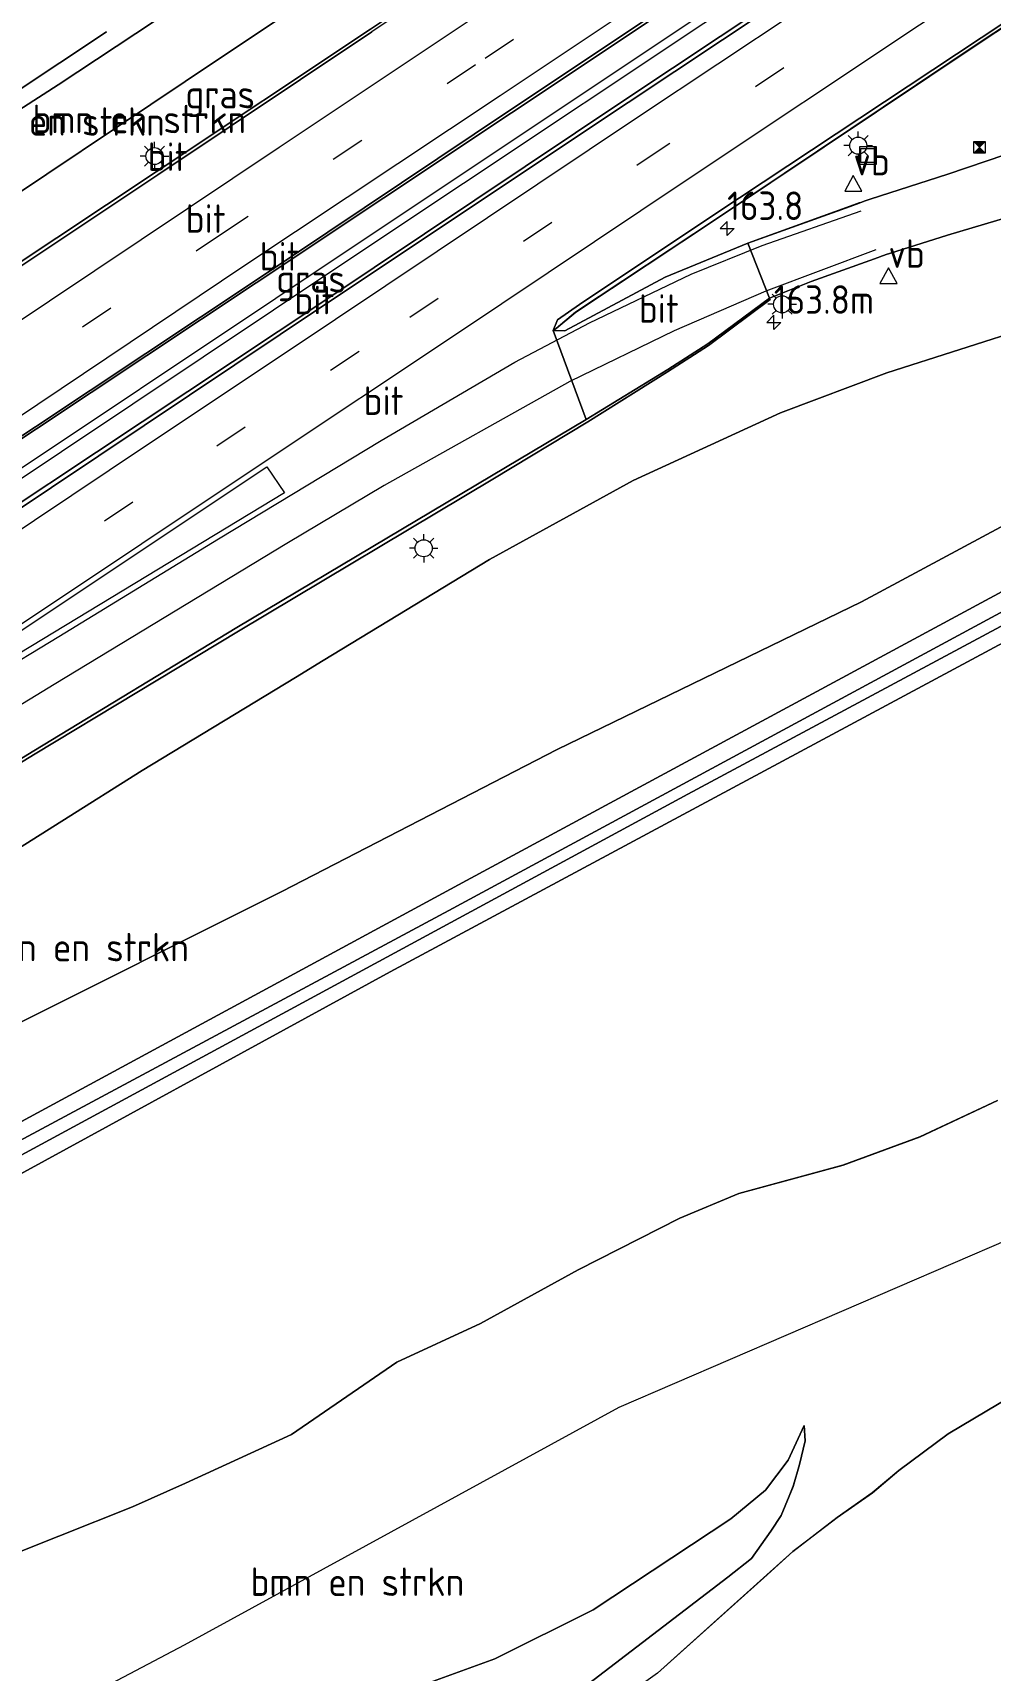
# Model space of a CAD drawing. Extents: x 253736 to 255979, y 477184 to 479215.
# Drawn here: x 254714.4 to 254798.5, y 477826.7 to 477970.5 of the extents above; entities that cross this region are included whole.
import ezdxf
from ezdxf.enums import TextEntityAlignment as Align

# ---------------------------------------------------------------- set-up
doc = ezdxf.new("R2010")
doc.units = 0
doc.linetypes.add('39strp', pattern=[12, 3, -9])
for name, color, linetype, lineweight in [('af-bs-rasterhekwerk', 8, 'hekwerk', 18), ('as-bs-kilometr', 8, 'Continuous', 18), ('bp-b5-bomenstruiken', 8, 'Continuous', 18), ('bp-b5-grasland', 8, 'Continuous', 18), ('gr-bs-geleiderail', 8, 'geleiderail', 18), ('gw-bs-insteekwatergang', 8, 'Continuous', 18), ('gw-bs-kruinlijn', 8, 'Continuous', 18), ('gw-bs-teenlijn', 8, 'Continuous', 18), ('mk-b5-vlakmark', 8, 'Continuous', 18), ('mk-bs-39streep 0.15', 8, '39strp', 18), ('mk-bs-streep 0.15', 8, 'Continuous', 18), ('og-b5-water', 8, 'Continuous', 18), ('og-bs-hoogtelijn', 8, 'Continuous', 18), ('og-bs-inrichtingselement', 8, 'Continuous', 18), ('og-bs-terreinafscheiding', 8, 'Continuous', 18), ('vh-b5-verh_soort', 8, 'Continuous', 18), ('wh-bs-waterlijn', 8, 'Continuous', 18), ('wm-bs-lichtmast', 8, 'Continuous', 18), ('wm-bs-verkeersbord', 8, 'Continuous', 18)]:
    doc.layers.add(name, color=color, linetype=linetype, lineweight=lineweight)
doc.styles.add('rtw_iso', font='isocp.shx')
doc.linetypes.add('geleiderail', pattern='A,2,-1,[175,RTW.shx,S=0.5,R=0,X=0,Y=0],-1', length=4)
doc.linetypes.add('hekwerk', pattern='A,7,-1.5,[1,RTW.shx,S=0.75,R=0,X=0,Y=0],-1.5', length=10)

# ---------------------------------------------------------------- blocks, each defined once
blk = doc.blocks.new('camera')
h = blk.add_hatch(color=256)
h.paths.add_polyline_path([(0.5, 0.5), (-0.5, 0.5), (0, 0)])
h.paths.add_polyline_path([(0, 0), (-0.5, -0.5), (0.5, -0.5)])
for p, q in [((-0.5, 0.5), (0.5, -0.5)), ((0.5, 0.5), (-0.5, -0.5))]:
    blk.add_line(p, q)
blk.add_lwpolyline([(-0.5, 0.5), (0.5, 0.5), (0.5, -0.5), (-0.5, -0.5)], close=True)
blk = doc.blocks.new('verkeersbord')
for p, q in [((0, 0.75), (-0.75, -0.625)), ((0.75, -0.625), (0, 0.75)), ((-0.75, -0.625), (0.75, -0.625))]:
    blk.add_line(p, q)
blk = doc.blocks.new('dtbattr')
at = {"style": 'rtw_iso'}
blk.add_attdef('TAG', (0.59, 0.87), '', height=2.5, dxfattribs=at)
blk = doc.blocks.new('put')
for p, q in [((0.75, 0.75), (-0.75, 0.75)), ((-0.75, 0.75), (-0.75, -0.75)), ((0.75, -0.75), (0.75, 0.75)), ((-0.75, -0.75), (0.75, -0.75))]:
    blk.add_line(p, q)
blk.add_lwpolyline([(-0.625, 0.625), (0.625, 0.625), (0.625, -0.625), (-0.625, -0.625)], close=True)
blk = doc.blocks.new('RW1 Buren totaal_ACAD_1_FMEBLOCK73')
at = {"layer": 'bp-b5-bomenstruiken'}
for points in [[(26.75, -5.93, 41.27), (36.37, 2.71, 42.82), (38.64, 4.76, 43.63), (39.94, 5.76, 43.77), (42.52, 7.76, 44.29), (45.62, 9.93, 44.93), (47.94, 11.87, 45.23), (52.27, 15.09, 45.83), (59.99, 19.7, 46.08)], [(56.61, 44.39, 46.26), (49.8, 41.2, 46.08), (43.04, 38.7, 45.62), (33.89, 36.21, 45.46), (28.71, 34.04, 45.46), (19.79, 29.52, 44.82), (11.23, 24.8, 44.67), (3.87, 21.39, 44.67), (-5.36, 15.04, 44.91), (-14.69, 10.76, 44.99), (-19.33, 8.68, 44.79), (-32.3, 3.53, 44.23), (-39.08, 0.53, 43.79), (-43.09, -1.92, 43.5), (-48.52, -4.88, 41.69), (-54.55, -7.53, 41.1)], [(4.44, -7.59, 44.91), (12.47, -4.66, 45.1), (21.11, -0.36, 45.3), (33.19, 7.64, 45.24), (36.25, 10.16, 45.16), (38.23, 12.8, 45.13), (39.64, 15.85, 45.14), (39.73, 14.5, 44.96), (39.22, 12.41, 44.75), (38.65, 10.48, 44.36), (37.61, 7.92, 43.88), (36.7, 6.56, 43.63), (35.01, 4.15, 43.04), (32.95, 2.52, 42.45), (12.21, -13.35, 39.4)], [(-109.84, -7.5, 23.74), (-106.64, -4.6, 23.69), (-72.3, 14.34, 23.52), (3.3, 55.69, 23.45), (60.29, 86.32, 23.25)]]:
    blk.add_polyline3d(points, dxfattribs=at)
blk = doc.blocks.new('dtbattr-r')
at = {"style": 'rtw_iso'}
blk.add_attdef('TAG', text='', height=2.5, dxfattribs=at).set_placement((0, 0), align=Align.MIDDLE_CENTER)
blk = doc.blocks.new('RW1 Buren totaal_ACAD_1_FMEBLOCK85')
at = {"layer": 'bp-b5-grasland'}
for points in [[(68.41, 42.64, 23.9), (70.11, 40.15, 24.29), (49.96, 26.55, 24.31), (48.93, 25.79, 24.33), (48.1, 25, 24.33), (43.46, 20.61, 24.32), (22.61, -0.41, 24.1), (19.68, -3.24, 24.08), (18.08, -4.76, 24.08), (17.1, -5.62, 24.07), (15.92, -6.74, 24.07), (15.02, -7.41, 24.07), (13.95, -8.21, 24.06), (12.74, -9.11, 24.06), (10.45, -10.72, 23.97), (8.88, -11.73, 23.94), (7.82, -12.48, 23.93), (7.34, -12.73, 23.92), (-1.29, -17.69, 23.91), (-12.99, -23.71, 23.96), (-21.99, -27.29, 24.01), (-35.44, -31.88, 23.97), (-42.27, -34.07, 23.98), (-42.54, -34.16, 23.99), (-42.71, -34.21, 23.99), (-43.09, -34.35, 24), (-43.23, -34.4, 23.99), (-44.02, -34.69, 23.98), (-53.02, -37.94, 23.94), (-60.26, -40.93, 24), (-69.07, -45.64, 24.07), (-70.11, -45.6, 24.08), (-69.83, -45.42, 24.03), (-68.12, -43.99, 24.02), (-55.67, -35.74, 24.04), (-32.34, -20.11, 24.06), (-13.61, -7.76, 24.11), (6.65, 5.88, 24.14), (26.74, 19.24, 24.16), (49.57, 34.39, 24.18), (66.36, 45.64, 24.24)], [(61.24, 39.18, 23.92), (60.22, 40.95, 23.92), (58.49, 39.86, 23.92), (59.57, 38.17, 23.92)], [(44.74, 28.09, 23.88), (43.46, 29.86, 23.88), (41.69, 28.65, 23.88), (42.94, 26.89, 23.88)], [(29.57, 14.38, 23.85), (28.45, 16.01, 23.85), (26.79, 14.9, 23.85), (28.02, 13.18, 23.85)], [(12.98, 3.26, 23.84), (11.87, 4.96, 23.84), (10.06, 3.8, 23.84), (11.31, 2.19, 23.84)], [(-3.54, -8.05, 23.83), (-4.83, -6.16, 23.82), (-6.45, -7.24, 23.82), (-5.38, -8.97, 23.82)], [(-20.31, -19.01, 23.82), (-21.46, -17.25, 23.82), (-23.16, -18.38, 23.82), (-22.02, -20.17, 23.82)]]:
    blk.add_polyline3d(points, close=True, dxfattribs=at)
blk = doc.blocks.new('lantaarnpaal')
for p, q in [((-0.75, 0), (-1.25, 0)), ((-0.88, 0.88), (-0.53, 0.53)), ((0, 0.75), (0, 1.25)), ((0.53, 0.53), (0.88, 0.88)), ((0.75, 0), (1.25, 0)), ((-0.53, -0.53), (-0.88, -0.88)), ((0, -0.75), (0, -1.25)), ((0.53, -0.53), (0.88, -0.88))]:
    blk.add_line(p, q)
blk.add_circle((0, 0), 0.75)
blk = doc.blocks.new('hecto')
for p, q in [((0, 0.625), (-0.625, 0)), ((0, -0.625), (0, 0.625)), ((-0.625, 0), (0.625, 0)), ((0.625, 0), (0, -0.625))]:
    blk.add_line(p, q)
blk = doc.blocks.new('Deel_d28hz')
at = {"layer": 'af-bs-rasterhekwerk'}
blk.add_polyline3d([(254602.064, 477827.824, 23.377), (254605.172, 477829.928, 23.371), (254627.162, 477844.783, 23.416), (254637.696, 477851.623, 23.434), (254651.53, 477860.251, 23.437), (254668.346, 477870.675, 23.446), (254695.803, 477887.9, 23.449), (254724.016, 477905.697, 23.494), (254737.478, 477913.885, 23.557), (254739.905, 477915.361, 23.554), (254754.52, 477924.24, 23.59), (254767.126, 477931.169, 23.542), (254780.054, 477937.14, 23.515), (254789.402, 477940.641, 23.452), (254802.21, 477944.741, 23.44), (254814.911, 477947.821, 23.398), (254822.645, 477949.277, 23.347), (254827.607, 477941.922, 23.615)], dxfattribs=at)
at = {"layer": 'bp-b5-bomenstruiken'}
for points in [[(254755.861, 477984.978, 24.272), (254730.821, 477968.255, 24.242), (254706.595, 477952.021, 24.211), (254683.401, 477936.523, 24.176), (254672.975, 477929.433, 23.722), (254635.935, 477905.967, 23.632), (254598.195, 477879.697, 23.503), (254567.461, 477858.338, 23.451), (254563.357, 477864.281, 27.888), (254596.297, 477886.832, 27.793), (254633.147, 477911.725, 27.808), (254668.756, 477935.081, 27.913), (254716.651, 477965.949, 27.973), (254743.835, 477983.96, 27.841)], [(254720.885, 477970.603, 27.763), (254687.822, 477948.645, 27.835), (254659.858, 477930.289, 27.781), (254626.972, 477908.65, 27.844), (254594.089, 477886.262, 27.862), (254562.848, 477865.018, 27.81), (254559.294, 477870.165, 24.384), (254595.248, 477894.247, 24.193), (254635.945, 477922.019, 24.22), (254692.124, 477958.156, 24.295), (254733.145, 477984.049, 24.325)], [(254743.835, 477983.96, 27.841), (254716.651, 477965.949, 27.973), (254668.756, 477935.081, 27.913), (254633.147, 477911.725, 27.808), (254596.297, 477886.832, 27.793), (254563.357, 477864.281, 27.888), (254562.848, 477865.018, 27.81), (254594.089, 477886.262, 27.862), (254626.972, 477908.65, 27.844), (254659.858, 477930.289, 27.781), (254687.822, 477948.645, 27.835), (254720.885, 477970.603, 27.763)], [(254808.423, 477931.949, 23.278), (254787.168, 477920.508, 23.287), (254760.463, 477907.545, 23.356), (254736.279, 477895.081, 23.332), (254711.297, 477882.564, 23.293)], [(254695.803, 477887.9, 23.449), (254724.016, 477905.697, 23.494), (254737.478, 477913.885, 23.557), (254739.905, 477915.361, 23.554), (254754.52, 477924.24, 23.59), (254767.126, 477931.169, 23.542), (254780.054, 477937.14, 23.515), (254789.402, 477940.641, 23.452), (254802.21, 477944.741, 23.44)], [(254754.723, 477818.972, 39.403), (254775.456, 477834.85, 42.454), (254777.515, 477836.472, 43.036), (254779.206, 477838.885, 43.63), (254780.122, 477840.241, 43.876), (254781.164, 477842.803, 44.362), (254781.727, 477844.733, 44.752), (254782.235, 477846.822, 44.959), (254782.147, 477848.176, 45.142), (254780.737, 477845.13, 45.133), (254778.755, 477842.488, 45.163), (254775.7, 477839.965, 45.244), (254763.618, 477831.966, 45.301), (254754.977, 477827.669, 45.1), (254746.953, 477824.732, 44.905)], [(254687.956, 477824.792, 41.101), (254693.994, 477827.441, 41.695), (254699.419, 477830.404, 43.495), (254703.429, 477832.86, 43.786), (254710.214, 477835.859, 44.227), (254723.18, 477841.005, 44.794), (254727.819, 477843.088, 44.986), (254737.147, 477847.363, 44.908), (254746.384, 477853.715, 44.674), (254753.736, 477857.124, 44.671), (254762.303, 477861.845, 44.815), (254771.219, 477866.366, 45.457), (254776.403, 477868.532, 45.457), (254785.552, 477871.022, 45.616), (254792.313, 477873.523, 46.075), (254799.119, 477876.713, 46.261)], [(254802.498, 477852.026, 46.075), (254794.78, 477847.416, 45.832), (254790.453, 477844.2, 45.232), (254788.126, 477842.259, 44.935), (254785.032, 477840.086, 44.287), (254782.453, 477838.088, 43.774), (254781.147, 477837.081, 43.627), (254778.883, 477835.038, 42.823), (254769.257, 477826.397, 41.275)]]:
    blk.add_polyline3d(points, dxfattribs=at)
at = {"layer": 'bp-b5-grasland'}
for points in [[(254811.656, 478015.995, 24.176), (254787.08, 477999.6, 24.125), (254768.385, 477987.075, 24.099), (254744.075, 477970.831, 24.054), (254725.26, 477958.29, 24.055), (254703.418, 477943.798, 24.032), (254674.721, 477924.707, 23.933), (254653.365, 477910.435, 23.909), (254634.381, 477897.669, 23.85), (254614.586, 477884.401, 23.847), (254593.314, 477870.076, 23.795), (254570.189, 477854.53, 23.781), (254570.122, 477854.485, 23.781), (254567.461, 477858.338, 23.451), (254598.195, 477879.697, 23.503), (254635.935, 477905.967, 23.632), (254672.975, 477929.433, 23.722), (254683.401, 477936.523, 24.176), (254706.595, 477952.021, 24.211), (254730.821, 477968.255, 24.242), (254755.861, 477984.978, 24.272), (254779.223, 478000.576, 23.974), (254781.479, 478002.751, 23.968), (254802.772, 478016.894, 23.935)], [(254787.137, 477978.453, 24.426), (254766.478, 477964.668, 24.399), (254739.967, 477946.923, 24.364), (254720.007, 477933.659, 24.338), (254703.437, 477922.667, 24.321)], [(254709.936, 477932.534, 24.289), (254734.042, 477948.552, 24.325), (254756.442, 477963.491, 24.349), (254779.523, 477978.88, 24.389)], [(254802.21, 477944.741, 23.44), (254789.402, 477940.641, 23.452), (254780.054, 477937.14, 23.515), (254767.126, 477931.169, 23.542), (254754.52, 477924.24, 23.59), (254739.905, 477915.361, 23.554), (254737.478, 477913.885, 23.557), (254724.016, 477905.697, 23.494), (254695.803, 477887.9, 23.449), (254668.346, 477870.675, 23.446), (254651.53, 477860.251, 23.437), (254637.696, 477851.623, 23.434), (254627.162, 477844.783, 23.416), (254605.172, 477829.928, 23.371), (254602.064, 477827.824, 23.377), (254598.535, 477825.528, 23.38)], [(254589.792, 477826, 23.67), (254610.907, 477840.156, 23.745), (254628.771, 477852.151, 23.724), (254654.965, 477869.684, 23.789), (254675.387, 477882.784, 23.81), (254693.926, 477894.505, 23.84), (254714.625, 477907.169, 23.847), (254732.498, 477917.938, 23.849), (254754.811, 477931.286, 23.875), (254763.157, 477936.33, 23.821), (254770.149, 477940.713, 23.873), (254773.759, 477943.032, 23.86), (254779.152, 477947.079, 23.862), (254779.1, 477947.211, 23.897), (254782.767, 477948.652, 23.895), (254787.912, 477950.516, 23.902), (254788.643, 477950.779, 23.9), (254788.799, 477950.834, 23.896), (254789.332, 477951.026, 23.905), (254789.354, 477951.033, 23.899), (254789.621, 477951.119, 23.895), (254794.715, 477952.748, 23.89), (254801.221, 477954.67, 23.889)], [(254811.028, 477927.642, 23.224), (254752.507, 477896.042, 23.218), (254640.574, 477835.395, 23.17), (254619.478, 477823.417, 23.197)], [(254598.535, 477825.528, 23.38), (254602.064, 477827.824, 23.377), (254605.172, 477829.928, 23.371), (254605.716, 477828.788, 23.371), (254606.235, 477828.188, 23.362), (254606.834, 477827.697, 23.305), (254607.546, 477827.468, 23.281), (254608.286, 477827.329, 23.254), (254609.628, 477827.083, 23.236), (254610.268, 477827.197, 23.236), (254625.645, 477834.628, 23.242), (254636.207, 477840.905, 23.245), (254659.578, 477854.413, 23.287), (254687.39, 477869.664, 23.323), (254711.297, 477882.564, 23.293), (254736.279, 477895.081, 23.332), (254760.463, 477907.545, 23.356), (254787.168, 477920.508, 23.287), (254808.423, 477931.949, 23.278)], [(254802.802, 477918.649, 23.245), (254745.814, 477888.017, 23.449), (254670.212, 477846.661, 23.518), (254635.866, 477827.73, 23.695), (254629.813, 477824.393, 23.695)], [(254608.439, 477813.659, 22.294), (254631.989, 477827.225, 22.294), (254678.155, 477852.813, 22.294), (254771.937, 477903.62, 22.294), (254822.015, 477930.51, 22.585)], [(254811.049, 477925.881, 22.564), (254750.946, 477893.392, 22.315), (254701.568, 477866.912, 22.315), (254674.058, 477851.942, 22.315), (254648.219, 477837.583, 22.315), (254625.142, 477824.739, 22.291)], [(254619.478, 477823.417, 23.197), (254640.574, 477835.395, 23.17), (254752.507, 477896.042, 23.218), (254811.028, 477927.642, 23.224)]]:
    blk.add_polyline3d(points, dxfattribs=at)
at = {"layer": 'gr-bs-geleiderail'}
for points in [[(254887.548, 478048.365, 25.219), (254836.709, 478014.479, 25.204), (254780.114, 477976.81, 25.081), (254735.765, 477947.176, 25.066), (254688.048, 477915.298, 24.958), (254637.084, 477881.188, 24.853), (254589.402, 477849.236, 24.748), (254578.566, 477842.017, 24.751)], [(254578.984, 477841.388, 24.736), (254617.512, 477867.203, 24.766), (254657.46, 477893.966, 24.946), (254698.404, 477921.353, 25.006), (254741.719, 477950.304, 25.087), (254783.827, 477978.401, 25.111), (254825.976, 478006.507, 25.168), (254872.647, 478037.61, 25.207), (254888.005, 478047.827, 25.219)]]:
    blk.add_polyline3d(points, dxfattribs=at)
at = {"layer": 'gw-bs-insteekwatergang'}
for points in [[(254823.83, 477934.357, 23.3), (254822.911, 477933.854, 23.206), (254818.652, 477931.385, 23.203), (254811.028, 477927.642, 23.224), (254752.507, 477896.042, 23.218), (254640.574, 477835.395, 23.17), (254619.478, 477823.417, 23.197), (254610.047, 477818.005, 23.182), (254605.282, 477814.884, 23.191), (254604.33, 477813.834, 23.209), (254603.309, 477812.505, 23.23), (254602.87, 477811.488, 23.227), (254602.514, 477810.276, 23.245), (254602.521, 477809.114, 23.251), (254602.513, 477807.577, 23.164)], [(254615.117, 477789.323, 23.806), (254615.371, 477790.557, 23.8), (254615.586, 477792.521, 23.716), (254615.34, 477794.407, 23.665), (254614.846, 477795.722, 23.62), (254613.943, 477797.125, 23.581), (254610.488, 477803.239, 23.524), (254607.636, 477807.128, 23.443), (254607.041, 477808.037, 23.413), (254606.722, 477808.859, 23.38), (254606.827, 477810.102, 23.362), (254607.249, 477811.083, 23.386), (254608.237, 477811.943, 23.401), (254609.066, 477812.516, 23.404), (254612.666, 477814.525, 23.551), (254629.813, 477824.393, 23.695), (254635.866, 477827.73, 23.695), (254670.212, 477846.661, 23.518), (254745.814, 477888.017, 23.449), (254802.802, 477918.649, 23.245)]]:
    blk.add_polyline3d(points, dxfattribs=at)
at = {"layer": 'gw-bs-kruinlijn'}
for points in [[(254562.848, 477865.018, 27.81), (254594.089, 477886.262, 27.862), (254626.972, 477908.65, 27.844), (254659.858, 477930.289, 27.781), (254687.822, 477948.645, 27.835), (254720.885, 477970.603, 27.763)], [(254743.835, 477983.96, 27.841), (254716.651, 477965.949, 27.973), (254668.756, 477935.081, 27.913), (254633.147, 477911.725, 27.808), (254596.297, 477886.832, 27.793), (254563.357, 477864.281, 27.888)], [(254782.147, 477848.176, 45.142), (254780.737, 477845.13, 45.133), (254778.755, 477842.488, 45.163), (254775.7, 477839.965, 45.244), (254763.618, 477831.966, 45.301), (254754.977, 477827.669, 45.1), (254746.953, 477824.732, 44.905)], [(254687.956, 477824.792, 41.101), (254693.994, 477827.441, 41.695), (254699.419, 477830.404, 43.495), (254703.429, 477832.86, 43.786), (254710.214, 477835.859, 44.227), (254723.18, 477841.005, 44.794), (254727.819, 477843.088, 44.986), (254737.147, 477847.363, 44.908), (254746.384, 477853.715, 44.674), (254753.736, 477857.124, 44.671), (254762.303, 477861.845, 44.815), (254771.219, 477866.366, 45.457), (254776.403, 477868.532, 45.457), (254785.552, 477871.022, 45.616), (254792.313, 477873.523, 46.075), (254799.119, 477876.713, 46.261)], [(254802.498, 477852.026, 46.075), (254794.78, 477847.416, 45.832), (254790.453, 477844.2, 45.232), (254788.126, 477842.259, 44.935), (254785.032, 477840.086, 44.287), (254782.453, 477838.088, 43.774), (254781.147, 477837.081, 43.627), (254778.883, 477835.038, 42.823), (254769.257, 477826.397, 41.275), (254751.074, 477813.386, 38.68), (254745.987, 477809.676, 37.852), (254735.867, 477801.192, 35.77), (254725.034, 477791.139, 33.445), (254713.306, 477782.149, 31.339), (254700.366, 477773.105, 28.942), (254689.817, 477765.072, 26.968), (254685.205, 477761.662, 26.02), (254681.351, 477758.067, 25.495), (254676.993, 477754.079, 24.979)]]:
    blk.add_polyline3d(points, dxfattribs=at)
at = {"layer": 'gw-bs-teenlijn'}
for points in [[(254779.223, 478000.576, 23.974), (254755.861, 477984.978, 24.272), (254730.821, 477968.255, 24.242), (254706.595, 477952.021, 24.211), (254683.401, 477936.523, 24.176), (254672.975, 477929.433, 23.722)], [(254782.147, 477848.176, 45.142), (254782.235, 477846.822, 44.959), (254781.727, 477844.733, 44.752), (254781.164, 477842.803, 44.362), (254780.122, 477840.241, 43.876), (254779.206, 477838.885, 43.63), (254777.515, 477836.472, 43.036), (254775.456, 477834.85, 42.454), (254754.723, 477818.972, 39.403)]]:
    blk.add_polyline3d(points, dxfattribs=at)
at = {"layer": 'mk-b5-vlakmark'}
blk.add_polyline3d([(254734.981, 477932.396, 24.181), (254736.518, 477930.099, 24.119), (254714.264, 477916.592, 24.13), (254682.405, 477897.323, 24.136)], close=True, dxfattribs=at)
at = {"layer": 'mk-bs-39streep 0.15'}
for points in [[(254883.58, 478054.626, 24.487), (254861.941, 478040.245, 24.45), (254840.072, 478025.678, 24.442), (254819.16, 478011.696, 24.407), (254797.963, 477997.523, 24.378), (254776.582, 477983.272, 24.334), (254753.288, 477967.702, 24.328), (254731.256, 477953.004, 24.278), (254706.829, 477936.622, 24.236), (254681.377, 477919.613, 24.194), (254655.802, 477902.493, 24.154), (254633.811, 477887.793, 24.114), (254610.283, 477872.038, 24.075), (254588.652, 477857.496, 24.039), (254579.814, 477851.556, 24.02), (254574.567, 477848.047, 24.011)], [(254892.201, 478041.997, 24.488), (254873.109, 478029.261, 24.455), (254852.243, 478015.401, 24.422), (254832.858, 478002.394, 24.397), (254811.588, 477988.273, 24.386), (254790.348, 477974.078, 24.36), (254769.955, 477960.515, 24.338), (254743.066, 477942.513, 24.296), (254723.212, 477929.287, 24.252), (254706.749, 477918.255, 24.247), (254686.742, 477904.965, 24.227), (254668.261, 477892.574, 24.192), (254647.69, 477878.743, 24.14), (254625.089, 477863.642, 24.079), (254603.925, 477849.445, 24.063), (254587.171, 477838.237, 24.058), (254583.19, 477835.56, 24.051)]]:
    blk.add_polyline3d(points, dxfattribs=at)
at = {"layer": 'mk-bs-streep 0.15'}
for points in [[(254881.581, 478057.554, 24.435), (254860.922, 478043.804, 24.407), (254835.441, 478026.795, 24.372), (254809.399, 478009.395, 24.36), (254785.464, 477993.412, 24.313), (254761.074, 477977.156, 24.272), (254736.048, 477960.442, 24.242), (254711.823, 477944.209, 24.211), (254688.624, 477928.707, 24.176), (254664.043, 477912.276, 24.116), (254637.213, 477894.299, 24.082), (254619.284, 477882.282, 24.042), (254595.703, 477866.448, 24.002), (254572.733, 477851.046, 23.965), (254572.572, 477850.936, 23.965)], [(254885.524, 478051.778, 24.563), (254863.562, 478037.158, 24.519), (254842.039, 478022.814, 24.521), (254820.853, 478008.645, 24.487), (254799.7, 477994.559, 24.454), (254778.542, 477980.405, 24.432), (254755.468, 477964.982, 24.397), (254733.043, 477950.06, 24.361), (254708.781, 477933.79, 24.308), (254683.229, 477916.707, 24.27), (254657.678, 477899.638, 24.224), (254635.873, 477885.033, 24.185), (254612.167, 477869.137, 24.157), (254590.994, 477854.914, 24.111), (254581.663, 477848.613, 24.093), (254576.537, 477845.194, 24.086)], [(254890.251, 478044.853, 24.572), (254871.075, 478032.056, 24.528), (254850.195, 478018.181, 24.51), (254830.845, 478005.252, 24.483), (254809.654, 477991.163, 24.473), (254788.326, 477976.91, 24.447), (254767.682, 477963.175, 24.416), (254741.007, 477945.322, 24.382), (254721.144, 477932.066, 24.357), (254704.643, 477921.022, 24.339), (254684.791, 477907.817, 24.309), (254666.184, 477895.366, 24.275), (254645.766, 477881.676, 24.234), (254623.028, 477866.454, 24.189), (254601.845, 477852.228, 24.15), (254585.228, 477841.067, 24.132), (254581.237, 477838.388, 24.125)], [(254667.607, 477887.984, 24.13), (254695.119, 477906.382, 24.168), (254713.185, 477918.417, 24.185), (254734.84, 477932.865, 24.187), (254751.521, 477944.01, 24.228), (254771.875, 477957.637, 24.26), (254792.267, 477971.199, 24.282), (254813.506, 477985.394, 24.308), (254834.779, 477999.516, 24.319), (254854.164, 478012.524, 24.344), (254875.026, 478026.381, 24.377), (254894.152, 478039.139, 24.409)], [(254667.731, 477887.727, 24.116), (254681.259, 477895.934, 24.136), (254699.046, 477906.762, 24.139), (254716.721, 477917.484, 24.131), (254730.745, 477926.055, 24.186), (254745.011, 477934.687, 24.119), (254756.733, 477941.59, 24.136), (254763.286, 477945.032, 24.097), (254772.23, 477949.295, 24.065), (254778.443, 477951.819, 24.02), (254787.156, 477954.876, 24.013)], [(254788.434, 477951.433, 23.931), (254778.789, 477947.805, 23.924), (254770.739, 477944.321, 23.934), (254761.559, 477939.865, 23.976), (254745.285, 477930.738, 24.053), (254736.726, 477925.643, 24.036), (254716.302, 477913.248, 24.044), (254697.772, 477901.947, 24.02), (254676.14, 477888.722, 24.051), (254665.541, 477881.991, 24.057), (254655.999, 477875.7, 23.996), (254637.668, 477863.373, 23.967), (254625.809, 477855.471, 23.964), (254608.583, 477843.909, 23.952), (254588.543, 477830.446, 23.885), (254587.301, 477829.607, 23.884)]]:
    blk.add_polyline3d(points, dxfattribs=at)
at = {"layer": 'og-b5-water'}
for points in [[(254822.015, 477930.51, 22.585), (254771.937, 477903.62, 22.294), (254678.155, 477852.813, 22.294), (254631.989, 477827.225, 22.294), (254608.439, 477813.659, 22.294)], [(254625.142, 477824.739, 22.291), (254648.219, 477837.583, 22.315), (254674.058, 477851.942, 22.315), (254701.568, 477866.912, 22.315), (254750.946, 477893.392, 22.315), (254811.049, 477925.881, 22.564)]]:
    blk.add_polyline3d(points, dxfattribs=at)
at = {"layer": 'og-bs-hoogtelijn'}
blk.add_polyline3d([(254804.956, 477866.616, 45.841), (254765.882, 477849.733, 45.112), (254727.707, 477828.876, 44.485), (254678.588, 477802.94, 41.329)], dxfattribs=at)
at = {"layer": 'og-bs-terreinafscheiding'}
for points in [[(254570.122, 477854.485, 23.781), (254570.189, 477854.53, 23.781), (254593.314, 477870.076, 23.795), (254614.586, 477884.401, 23.847), (254634.381, 477897.669, 23.85), (254653.365, 477910.435, 23.909), (254674.721, 477924.707, 23.933), (254703.418, 477943.798, 24.032), (254725.26, 477958.29, 24.055), (254744.075, 477970.831, 24.054), (254768.385, 477987.075, 24.099), (254787.08, 477999.6, 24.125), (254811.656, 478015.995, 24.176), (254833.199, 478030.335, 24.22), (254854.823, 478044.756, 24.222), (254872.825, 478056.751, 24.246), (254879.214, 478061.021, 24.25)], [(254879.35, 478060.822, 24.307), (254872.985, 478056.573, 24.302), (254855.044, 478044.56, 24.284), (254833.316, 478030.111, 24.272), (254811.797, 478015.779, 24.235), (254787.297, 477999.338, 24.189), (254768.404, 477986.79, 24.15), (254744.197, 477970.593, 24.124), (254725.396, 477958.045, 24.123), (254703.601, 477943.501, 24.088), (254674.92, 477924.358, 24.014), (254653.538, 477910.019, 23.979), (254634.611, 477897.339, 23.938), (254614.802, 477884.079, 23.943), (254593.401, 477869.746, 23.881), (254570.367, 477854.276, 23.854), (254570.298, 477854.229, 23.853)], [(254577.685, 477843.532, 24.113), (254583.335, 477847.289, 24.12), (254583.401, 477847.626, 24.122), (254583.776, 477847.93, 24.12), (254591.824, 477853.548, 24.14), (254613.071, 477867.866, 24.189), (254636.715, 477883.7, 24.225), (254658.838, 477898.51, 24.252), (254684.039, 477915.452, 24.288), (254709.824, 477932.7, 24.339), (254733.949, 477948.736, 24.385), (254756.37, 477963.741, 24.427), (254779.417, 477979.143, 24.468), (254800.671, 477993.278, 24.484), (254821.884, 478007.442, 24.508), (254843.238, 478021.679, 24.545), (254864.412, 478035.803, 24.536), (254886.42, 478050.466, 24.59)], [(254583.335, 477847.289, 24.12), (254583.649, 477847.704, 24.045), (254591.991, 477853.331, 24.098), (254613.23, 477867.605, 24.148), (254636.873, 477883.472, 24.176), (254658.975, 477898.32, 24.197), (254684.183, 477915.24, 24.251), (254709.936, 477932.534, 24.289), (254734.042, 477948.552, 24.325), (254756.442, 477963.491, 24.349), (254779.523, 477978.88, 24.389), (254800.761, 477993.039, 24.412), (254821.951, 478007.193, 24.432), (254843.356, 478021.485, 24.477), (254864.52, 478035.611, 24.496), (254886.555, 478050.268, 24.542)], [(254580.279, 477839.776, 24.138), (254585.864, 477843.601, 24.148), (254586.394, 477843.795, 24.143), (254587.458, 477844.408, 24.127), (254600.994, 477853.5, 24.161), (254622.203, 477867.739, 24.215), (254644.862, 477882.951, 24.259), (254665.356, 477896.713, 24.304), (254683.869, 477909.064, 24.334), (254703.658, 477922.281, 24.364), (254720.238, 477933.358, 24.378), (254740.134, 477946.67, 24.417), (254766.703, 477964.399, 24.452), (254787.342, 477978.155, 24.473), (254808.713, 477992.404, 24.512), (254829.925, 478006.579, 24.528), (254849.132, 478019.36, 24.545), (254870.121, 478033.301, 24.564), (254889.358, 478046.162, 24.602)], [(254585.864, 477843.601, 24.148), (254586.169, 477843.957, 24.064), (254590.708, 477847.046, 24.083), (254600.806, 477853.826, 24.135), (254621.916, 477868.105, 24.171), (254644.585, 477883.386, 24.234), (254665.083, 477897.086, 24.27), (254683.624, 477909.421, 24.299), (254703.437, 477922.667, 24.321), (254720.007, 477933.659, 24.338), (254739.967, 477946.923, 24.364), (254766.478, 477964.668, 24.399), (254787.137, 477978.453, 24.426), (254808.473, 477992.648, 24.458), (254829.758, 478006.795, 24.464), (254849.019, 478019.673, 24.491), (254869.929, 478033.606, 24.538), (254889.166, 478046.442, 24.568)], [(254896.392, 478035.859, 24.296), (254879.585, 478024.591, 24.234), (254856.809, 478009.464, 24.228), (254836.748, 477996.087, 24.185), (254816.453, 477982.574, 24.182), (254797.669, 477970.059, 24.134), (254774.311, 477954.577, 24.128), (254762.41, 477946.648, 24.104), (254760.484, 477945.293, 24.094), (254760.096, 477944.361, 24.081), (254761.142, 477944.323, 24.07), (254769.95, 477949.032, 24.004), (254777.187, 477952.017, 23.939)], [(254760.096, 477944.361, 24.081), (254760.373, 477944.539, 24.026), (254762.082, 477945.965, 24.021), (254774.533, 477954.218, 24.043), (254797.866, 477969.852, 24.057), (254816.597, 477982.204, 24.114), (254836.857, 477995.843, 24.136), (254856.943, 478009.198, 24.162), (254879.773, 478024.347, 24.183), (254896.57, 478035.597, 24.24)], [(254777.187, 477952.017, 23.939), (254786.184, 477955.266, 23.978), (254786.974, 477955.557, 23.985), (254787.118, 477955.611, 23.995), (254787.498, 477955.751, 23.989), (254787.663, 477955.804, 23.989), (254787.941, 477955.893, 23.984), (254794.764, 477958.08, 23.971), (254808.216, 477962.674, 24.011)], [(254779.1, 477947.211, 23.897), (254782.767, 477948.652, 23.895), (254787.912, 477950.516, 23.902), (254788.643, 477950.779, 23.9), (254788.799, 477950.834, 23.896), (254789.332, 477951.026, 23.905), (254789.354, 477951.033, 23.899), (254789.621, 477951.119, 23.895), (254794.715, 477952.748, 23.89), (254801.221, 477954.67, 23.889)], [(254777.187, 477952.017, 23.939), (254779.1, 477947.211, 23.897)], [(254589.628, 477826.237, 23.73), (254610.697, 477840.445, 23.795), (254628.61, 477852.401, 23.787), (254654.576, 477869.809, 23.87), (254675.002, 477883.139, 23.876), (254693.852, 477894.787, 23.873), (254714.512, 477907.426, 23.892), (254732.34, 477918.276, 23.9), (254754.694, 477931.58, 23.929), (254763.006, 477936.529, 23.837), (254770.177, 477940.92, 23.953), (254773.679, 477943.194, 23.904), (254779.1, 477947.211, 23.897)], [(254589.792, 477826, 23.67), (254610.907, 477840.156, 23.745), (254628.771, 477852.151, 23.724), (254654.965, 477869.684, 23.789), (254675.387, 477882.784, 23.81), (254693.926, 477894.505, 23.84), (254714.625, 477907.169, 23.847), (254732.498, 477917.938, 23.849), (254754.811, 477931.286, 23.875), (254763.157, 477936.33, 23.821), (254770.149, 477940.713, 23.873), (254773.759, 477943.032, 23.86), (254779.152, 477947.079, 23.862), (254779.1, 477947.211, 23.897)], [(254760.096, 477944.361, 24.081), (254763.006, 477936.529, 23.837)], [(254827.607, 477941.922, 23.615), (254823.509, 477939.321, 23.272), (254808.423, 477931.949, 23.278), (254787.168, 477920.508, 23.287), (254760.463, 477907.545, 23.356), (254736.279, 477895.081, 23.332), (254711.297, 477882.564, 23.293), (254687.39, 477869.664, 23.323), (254659.578, 477854.413, 23.287), (254636.207, 477840.905, 23.245), (254625.645, 477834.628, 23.242), (254610.268, 477827.197, 23.236), (254609.628, 477827.083, 23.236), (254608.286, 477827.329, 23.254), (254607.546, 477827.468, 23.281), (254606.834, 477827.697, 23.305), (254606.235, 477828.188, 23.362), (254605.716, 477828.788, 23.371), (254605.172, 477829.928, 23.371)]]:
    blk.add_polyline3d(points, dxfattribs=at)
at = {"layer": 'vh-b5-verh_soort'}
for points in [[(254744.197, 477970.593, 24.124), (254725.396, 477958.045, 24.123), (254703.601, 477943.501, 24.088), (254674.92, 477924.358, 24.014), (254653.538, 477910.019, 23.979), (254634.611, 477897.339, 23.938), (254614.802, 477884.079, 23.943), (254593.401, 477869.746, 23.881), (254570.367, 477854.276, 23.854), (254570.298, 477854.229, 23.853), (254570.122, 477854.485, 23.781), (254570.189, 477854.53, 23.781), (254593.314, 477870.076, 23.795), (254614.586, 477884.401, 23.847), (254634.381, 477897.669, 23.85), (254653.365, 477910.435, 23.909), (254674.721, 477924.707, 23.933), (254703.418, 477943.798, 24.032), (254725.26, 477958.29, 24.055), (254744.075, 477970.831, 24.054)], [(254779.417, 477979.143, 24.468), (254756.37, 477963.741, 24.427), (254733.949, 477948.736, 24.385), (254709.824, 477932.7, 24.339)], [(254703.601, 477943.501, 24.088), (254725.396, 477958.045, 24.123), (254744.197, 477970.593, 24.124)], [(254800.761, 477993.039, 24.412), (254779.523, 477978.88, 24.389), (254756.442, 477963.491, 24.349), (254734.042, 477948.552, 24.325), (254709.936, 477932.534, 24.289), (254684.183, 477915.24, 24.251), (254658.975, 477898.32, 24.197), (254636.873, 477883.472, 24.176), (254613.23, 477867.605, 24.148), (254591.991, 477853.331, 24.098), (254583.649, 477847.704, 24.045), (254583.335, 477847.289, 24.12), (254583.401, 477847.626, 24.122), (254583.776, 477847.93, 24.12), (254591.824, 477853.548, 24.14), (254613.071, 477867.866, 24.189), (254636.715, 477883.7, 24.225), (254658.838, 477898.51, 24.252), (254684.039, 477915.452, 24.288), (254709.824, 477932.7, 24.339), (254733.949, 477948.736, 24.385), (254756.37, 477963.741, 24.427), (254779.417, 477979.143, 24.468), (254800.671, 477993.278, 24.484)], [(254816.453, 477982.574, 24.182), (254797.669, 477970.059, 24.134), (254774.311, 477954.577, 24.128), (254762.41, 477946.648, 24.104), (254760.484, 477945.293, 24.094), (254760.096, 477944.361, 24.081), (254763.006, 477936.529, 23.837), (254754.694, 477931.58, 23.929), (254732.34, 477918.276, 23.9), (254714.512, 477907.426, 23.892), (254693.852, 477894.787, 23.873)], [(254703.658, 477922.281, 24.364), (254720.238, 477933.358, 24.378), (254740.134, 477946.67, 24.417), (254766.703, 477964.399, 24.452), (254787.342, 477978.155, 24.473)], [(254787.342, 477978.155, 24.473), (254766.703, 477964.399, 24.452), (254740.134, 477946.67, 24.417), (254720.238, 477933.358, 24.378), (254703.658, 477922.281, 24.364)], [(254703.437, 477922.667, 24.321), (254720.007, 477933.659, 24.338), (254739.967, 477946.923, 24.364), (254766.478, 477964.668, 24.399), (254787.137, 477978.453, 24.426)], [(254801.221, 477954.67, 23.889), (254794.715, 477952.748, 23.89), (254789.621, 477951.119, 23.895), (254789.354, 477951.033, 23.899), (254789.332, 477951.026, 23.905), (254788.799, 477950.834, 23.896), (254788.643, 477950.779, 23.9), (254787.912, 477950.516, 23.902), (254782.767, 477948.652, 23.895), (254779.1, 477947.211, 23.897), (254777.187, 477952.017, 23.939), (254786.184, 477955.266, 23.978), (254786.974, 477955.557, 23.985), (254787.118, 477955.611, 23.995), (254787.498, 477955.751, 23.989), (254787.663, 477955.804, 23.989), (254787.941, 477955.893, 23.984), (254794.764, 477958.08, 23.971), (254808.216, 477962.674, 24.011)], [(254693.852, 477894.787, 23.873), (254714.512, 477907.426, 23.892), (254732.34, 477918.276, 23.9), (254754.694, 477931.58, 23.929), (254763.006, 477936.529, 23.837), (254770.177, 477940.92, 23.953), (254773.679, 477943.194, 23.904), (254779.1, 477947.211, 23.897), (254779.152, 477947.079, 23.862), (254773.759, 477943.032, 23.86), (254770.149, 477940.713, 23.873), (254763.157, 477936.33, 23.821), (254754.811, 477931.286, 23.875), (254732.498, 477917.938, 23.849), (254714.625, 477907.169, 23.847), (254693.926, 477894.505, 23.84)]]:
    blk.add_polyline3d(points, dxfattribs=at)
for points in [[(254896.57, 478035.597, 24.24), (254879.773, 478024.347, 24.183), (254856.943, 478009.198, 24.162), (254836.857, 477995.843, 24.136), (254816.597, 477982.204, 24.114), (254797.866, 477969.852, 24.057), (254774.533, 477954.218, 24.043), (254762.082, 477945.965, 24.021), (254760.373, 477944.539, 24.026), (254760.096, 477944.361, 24.081), (254760.484, 477945.293, 24.094), (254762.41, 477946.648, 24.104), (254774.311, 477954.577, 24.128), (254797.669, 477970.059, 24.134), (254816.453, 477982.574, 24.182), (254836.748, 477996.087, 24.185), (254856.809, 478009.464, 24.228), (254879.585, 478024.591, 24.234), (254896.392, 478035.859, 24.296)], [(254779.1, 477947.211, 23.897), (254773.679, 477943.194, 23.904), (254770.177, 477940.92, 23.953), (254763.006, 477936.529, 23.837), (254760.096, 477944.361, 24.081), (254761.142, 477944.323, 24.07), (254769.95, 477949.032, 24.004), (254777.187, 477952.017, 23.939)]]:
    blk.add_polyline3d(points, close=True, dxfattribs=at)
at = {"layer": 'wh-bs-waterlijn'}
for points in [[(254612.228, 477793.508, 22.369), (254612.016, 477794.284, 22.369), (254611.581, 477795.42, 22.354), (254611.081, 477796.457, 22.315), (254610.096, 477797.939, 22.306), (254605.036, 477805.37, 22.294), (254604.491, 477806.759, 22.288), (254604.199, 477808.336, 22.288), (254604.616, 477810.464, 22.285), (254605.16, 477811.957, 22.285), (254606.209, 477813.326, 22.291), (254607.44, 477814.331, 22.291), (254611.72, 477816.86, 22.291), (254625.142, 477824.739, 22.291), (254648.219, 477837.583, 22.315), (254674.058, 477851.942, 22.315), (254701.568, 477866.912, 22.315), (254750.946, 477893.392, 22.315), (254811.049, 477925.881, 22.564)], [(254613.262, 477792.011, 22.282), (254613.126, 477792.758, 22.282), (254612.828, 477793.864, 22.285), (254612.444, 477795.317, 22.285), (254612.03, 477796.423, 22.291), (254606.047, 477806.054, 22.291), (254605.562, 477807.046, 22.291), (254605.224, 477808.206, 22.294), (254605.029, 477809.183, 22.294), (254605.245, 477810.492, 22.294), (254605.728, 477811.392, 22.297), (254606.506, 477812.33, 22.294), (254607.115, 477812.853, 22.294), (254608.439, 477813.659, 22.294), (254631.989, 477827.225, 22.294), (254678.155, 477852.813, 22.294), (254771.937, 477903.62, 22.294), (254822.015, 477930.51, 22.585)]]:
    blk.add_polyline3d(points, dxfattribs=at)
at = {"layer": 'as-bs-kilometr'}
ref = blk.add_blockref('dtbattr', (254775.38, 477953.315, 23.937), dxfattribs=at)
ref.add_attrib('TAG', '163.8', dxfattribs={"layer": '0', "height": 2.5, "style": 'rtw_iso'}).set_placement((254775.38, 477953.315, 23.937), align=Align.BOTTOM_LEFT)
for p in [(254775.38, 477953.315, 23.937), (254779.478, 477945.076, 23.786)]:
    blk.add_blockref('hecto', p, dxfattribs=at)
ref = blk.add_blockref('dtbattr', (254779.478, 477945.076, 23.786), dxfattribs=at)
ref.add_attrib('TAG', '163.8m', dxfattribs={"layer": '0', "height": 2.5, "style": 'rtw_iso'}).set_placement((254779.478, 477945.076, 23.786), align=Align.BOTTOM_LEFT)
at = {"layer": 'bp-b5-bomenstruiken'}
ref = blk.add_blockref('dtbattr-r', (254707.257812, 477960.71875, 27.674467), dxfattribs=at)
ref.add_attrib('TAG', 'bmn en strkn', dxfattribs={"layer": '0', "height": 2.5, "style": 'rtw_iso'}).set_placement((254707.257812, 477960.71875, 27.674467), align=Align.BOTTOM_LEFT)
ref = blk.add_blockref('dtbattr-r', (254714.398438, 477960.9375, 25.834538), dxfattribs=at)
ref.add_attrib('TAG', 'bmn en strkn', dxfattribs={"layer": '0', "height": 2.5, "style": 'rtw_iso'}).set_placement((254714.398438, 477960.9375, 25.834538), align=Align.BOTTOM_LEFT)
blk.add_blockref('RW1 Buren totaal_ACAD_1_FMEBLOCK73', (254742.5095, 477832.3255), dxfattribs=at)
ref = blk.add_blockref('dtbattr-r', (254709.375, 477888.1875, 23.389486), dxfattribs=at)
ref.add_attrib('TAG', 'bmn en strkn', dxfattribs={"layer": '0', "height": 2.5, "style": 'rtw_iso'}).set_placement((254709.375, 477888.1875, 23.389486), align=Align.BOTTOM_LEFT)
ref = blk.add_blockref('dtbattr-r', (254733.546875, 477832.4375, 28.797133), dxfattribs=at)
ref.add_attrib('TAG', 'bmn en strkn', dxfattribs={"layer": '0', "height": 2.5, "style": 'rtw_iso'}).set_placement((254733.546875, 477832.4375, 28.797133), align=Align.BOTTOM_LEFT)
at = {"layer": 'bp-b5-grasland'}
blk.add_blockref('RW1 Buren totaal_ACAD_1_FMEBLOCK85', (254830.207, 477989.96), dxfattribs=at)
ref = blk.add_blockref('dtbattr-r', (254727.828125, 477963.125, 23.62723), dxfattribs=at)
ref.add_attrib('TAG', 'gras', dxfattribs={"layer": '0', "height": 2.5, "style": 'rtw_iso'}).set_placement((254727.828125, 477963.125, 23.62723), align=Align.BOTTOM_LEFT)
ref = blk.add_blockref('dtbattr-r', (254735.796875, 477946.9375, 24.360632), dxfattribs=at)
ref.add_attrib('TAG', 'gras', dxfattribs={"layer": '0', "height": 2.5, "style": 'rtw_iso'}).set_placement((254735.796875, 477946.9375, 24.360632), align=Align.BOTTOM_LEFT)
at = {"layer": 'og-bs-inrichtingselement'}
for name, p in [('put', (254787.742, 477959.73, 23.875)), ('camera', (254797.538, 477960.449, 23.853))]:
    blk.add_blockref(name, p, dxfattribs=at)
at = {"layer": 'vh-b5-verh_soort'}
ref = blk.add_blockref('dtbattr-r', (254724.507812, 477957.625, 24.063371), dxfattribs=at)
ref.add_attrib('TAG', 'bit', dxfattribs={"layer": '0', "height": 2.5, "style": 'rtw_iso'}).set_placement((254724.507812, 477957.625, 24.063371), align=Align.BOTTOM_LEFT)
ref = blk.add_blockref('dtbattr-r', (254727.851562, 477952.1875, 24.226762), dxfattribs=at)
ref.add_attrib('TAG', 'bit', dxfattribs={"layer": '0', "height": 2.5, "style": 'rtw_iso'}).set_placement((254727.851562, 477952.1875, 24.226762), align=Align.BOTTOM_LEFT)
ref = blk.add_blockref('dtbattr-r', (254734.34375, 477948.875, 24.330485), dxfattribs=at)
ref.add_attrib('TAG', 'bit', dxfattribs={"layer": '0', "height": 2.5, "style": 'rtw_iso'}).set_placement((254734.34375, 477948.875, 24.330485), align=Align.BOTTOM_LEFT)
ref = blk.add_blockref('dtbattr-r', (254737.390625, 477945.03125, 24.354194), dxfattribs=at)
ref.add_attrib('TAG', 'bit', dxfattribs={"layer": '0', "height": 2.5, "style": 'rtw_iso'}).set_placement((254737.390625, 477945.03125, 24.354194), align=Align.BOTTOM_LEFT)
ref = blk.add_blockref('dtbattr-r', (254767.632812, 477944.28125, 23.953556), dxfattribs=at)
ref.add_attrib('TAG', 'bit', dxfattribs={"layer": '0', "height": 2.5, "style": 'rtw_iso'}).set_placement((254767.632812, 477944.28125, 23.953556), align=Align.BOTTOM_LEFT)
ref = blk.add_blockref('dtbattr-r', (254743.46875, 477936.1875, 24.183255), dxfattribs=at)
ref.add_attrib('TAG', 'bit', dxfattribs={"layer": '0', "height": 2.5, "style": 'rtw_iso'}).set_placement((254743.46875, 477936.1875, 24.183255), align=Align.BOTTOM_LEFT)
at = {"layer": 'wm-bs-lichtmast'}
for p in [(254786.888, 477960.597, 23.92), (254725.109, 477959.679, 23.949), (254780.206, 477946.659, 23.866), (254748.742, 477925.226, 23.699)]:
    blk.add_blockref('lantaarnpaal', p, dxfattribs=at)
at = {"layer": 'wm-bs-verkeersbord'}
ref = blk.add_blockref('dtbattr', (254786.458, 477957.236, 23.9), dxfattribs=at)
ref.add_attrib('TAG', 'vb', dxfattribs={"layer": '0', "height": 2.5, "style": 'rtw_iso'}).set_placement((254786.458, 477957.236, 23.9), align=Align.BOTTOM_LEFT)
for p in [(254786.458, 477957.236, 23.9), (254789.543, 477949.109, 23.757)]:
    blk.add_blockref('verkeersbord', p, dxfattribs=at)
ref = blk.add_blockref('dtbattr', (254789.543, 477949.109, 23.757), dxfattribs=at)
ref.add_attrib('TAG', 'vb', dxfattribs={"layer": '0', "height": 2.5, "style": 'rtw_iso'}).set_placement((254789.543, 477949.109, 23.757), align=Align.BOTTOM_LEFT)

msp = doc.modelspace()

# ---------------------------------------------------------------- block references
at = {"linetype": 'ByBlock'}
msp.add_blockref('Deel_d28hz', (0, 0), dxfattribs=at)
msp.add_blockref('Deel_d28hz', (0, 0), dxfattribs=at)

doc.saveas('drawing.dxf')
